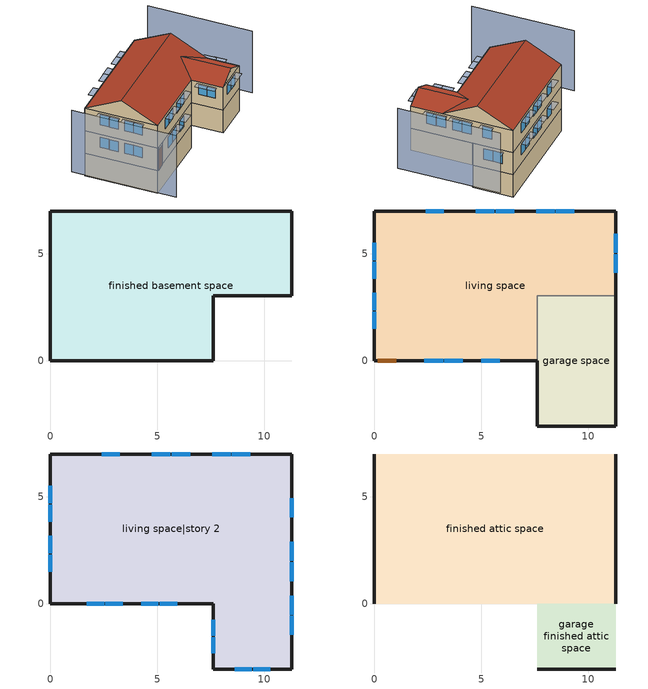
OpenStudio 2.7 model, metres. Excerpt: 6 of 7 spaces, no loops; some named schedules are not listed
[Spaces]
finished basement space
 floor foundation (FloorFndGrndFinB): 0,0 0,7.01 11.28,7.01 11.28,3.05 7.62,3.05 7.62,0 z-2.44
 wall foundation (WallFndGrndFinB): 0,7.01 0,0 7.62,0 7.62,3.05 11.28,3.05 11.28,7.01 0,7.01 z-2.44:0
garage space
 floor foundation (FloorFndGrndUnfinSlab): 7.62,-3.05 7.62,3.05 11.28,3.05 11.28,-3.05 z0
 wall outside (WallExtUninsUnfin): 7.62,0 7.62,-3.05 11.28,-3.05 11.28,3.05 z0:2.44
 wall to living space (WallIntFinInsUnfin Reversed): 11.28,3.05 7.62,3.05 7.62,0 z0:2.44
living space
 floor to finished basement space (FloorFinUninsFin): 0,0 0,7.01 11.28,7.01 11.28,3.05 7.62,3.05 7.62,0 z0
 wall outside (WallExtInsFin): 11.28,3.05 11.28,7.01 0,7.01 0,0 0.13,0 1.05,0 7.62,0 z0:2.44
 window (WindowConstruction): 2.34,0 3.21,0 / 3.27,0 4.14,0 / 5,0 5.86,0 / 9.35,7.01 8.49,7.01 / 8.43,7.01 7.57,7.01 / 6.53,7.01 5.67,7.01 / 5.61,7.01 4.75,7.01 / 3.25,7.01 2.39,7.01 z0.98:2.13; 0,5.52 0,4.7 / 0,4.64 0,3.83 / 0,3.18 0,2.37 / 0,2.31 0,1.49 z1.05:2.13; 11.28,4.12 11.28,5 / 11.28,5.06 11.28,5.94 z0.96:2.13
 door (Door): 0.15,0 1.02,0 z0:2.13
living space|story 2
 floor to living space (FloorFinUninsFin): 11.28,7.01 11.28,3.05 7.62,3.05 7.62,0 0,0 0,7.01 z2.44
 floor to garage space (FloorFinInsUnfin): 11.28,3.05 11.28,-3.05 7.62,-3.05 7.62,3.05 z2.44
 wall outside (WallExtInsFin): 0,7.01 0,0 7.62,0 7.62,-3.05 11.28,-3.05 11.28,7.01 0,7.01 z2.44:4.88
 window (WindowConstruction): 1.7,0 2.51,0 / 2.57,0 3.38,0 / 4.24,0 5.05,0 / 5.11,0 5.92,0 / 0,5.52 0,4.7 / 0,4.64 0,3.83 / 0,3.18 0,2.37 / 0,2.31 0,1.49 z3.49:4.57; 8.62,-3.05 9.42,-3.05 / 9.48,-3.05 10.27,-3.05 z3.51:4.57; 9.35,7.01 8.49,7.01 / 8.43,7.01 7.57,7.01 / 6.53,7.01 5.67,7.01 / 5.61,7.01 4.75,7.01 / 3.25,7.01 2.39,7.01 z3.42:4.57; 7.62,-0.73 7.62,-1.49 / 7.62,-1.55 7.62,-2.31 z3.56:4.57; 11.28,-1.45 11.28,-0.56 / 11.28,-0.5 11.28,0.38 / 11.28,1.07 11.28,1.95 / 11.28,2.01 11.28,2.9 / 11.28,4.05 11.28,4.94 z3.39:4.57
finished attic space
 floor to living space|story 2 (FloorFinUninsFin): 11.28,7.01 11.28,0 0,0 0,7.01 z4.88
 wall outside (WallExtInsFin): 0,3.51,6.63 0,7.01,4.88 0,0,4.88; 11.28,3.51,6.63 11.28,0,4.88 11.28,7.01,4.88
 roof outside (RoofFinInsExt): 0,3.51,6.63 11.28,3.51,6.63 11.28,7.01,4.88 0,7.01,4.88; 0,3.51,6.63 0,0,4.88 7.62,0,4.88 9.45,1.83,5.79 11.28,0,4.88 11.28,3.51,6.63
garage finished attic space
 floor to living space|story 2 (FloorFinUninsFin): 7.62,-3.05 7.62,0 11.28,0 11.28,-3.05 z4.88
 wall outside (WallExtInsFin): 7.62,-3.05,4.88 11.28,-3.05,4.88 9.45,-3.05,5.79
 roof outside (RoofFinInsExt): 7.62,0,4.88 7.62,-3.05,4.88 9.45,-3.05,5.79 9.45,1.83,5.79; 11.28,0,4.88 9.45,1.83,5.79 9.45,-3.05,5.79 11.28,-3.05,4.88
shading: -3.05,7.01 -3.05,-3.05 / 14.33,-3.05 14.33,7.01 z0:6.63; 9.57,-3.05 8.47,-3.05 8.47,-3.66 9.57,-3.66 z4.72; 6.07,0 4.96,0 4.96,-0.61 6.07,-0.61 z4.72; 11.28,3.05 11.28,1.86 11.89,1.86 11.89,3.05 z4.72; 7.41,7.01 8.58,7.01 8.58,7.62 7.41,7.62 z4.72; 3.53,0 2.42,0 2.42,-0.61 3.53,-0.61 z4.72; 5.2,0 4.09,0 4.09,-0.61 5.2,-0.61 z4.72; 11.28,2.1 11.28,0.91 11.89,0.91 11.89,2.1 z4.72; 3.36,0 2.19,0 2.19,-0.61 3.36,-0.61 z2.29; 4.29,0 3.12,0 3.12,-0.61 4.29,-0.61 z2.29; 6.02,0 4.84,0 4.84,-0.61 6.02,-0.61 z2.29; 2.66,0 1.55,0 1.55,-0.61 2.66,-0.61 z4.72; 5.52,7.01 6.68,7.01 6.68,7.62 5.52,7.62 z2.29; 10.43,-3.05 9.33,-3.05 9.33,-3.66 10.43,-3.66 z4.72; 8.34,7.01 9.5,7.01 9.5,7.62 8.34,7.62 z2.29; 4.59,7.01 5.76,7.01 5.76,7.62 4.59,7.62 z4.72; 7.41,7.01 8.58,7.01 8.58,7.62 7.41,7.62 z2.29; 4.59,7.01 5.76,7.01 5.76,7.62 4.59,7.62 z2.29; 2.24,7.01 3.4,7.01 3.4,7.62 2.24,7.62 z2.29; 8.34,7.01 9.5,7.01 9.5,7.62 8.34,7.62 z4.72; 5.52,7.01 6.68,7.01 6.68,7.62 5.52,7.62 z4.72; 2.24,7.01 3.4,7.01 3.4,7.62 2.24,7.62 z4.72; 11.28,0.53 11.28,-0.66 11.89,-0.66 11.89,0.53 z4.72; 0,4.55 0,5.67 -0.61,5.67 -0.61,4.55 z2.29; 0,3.68 0,4.8 -0.61,4.8 -0.61,3.68 z2.29; 0,2.21 0,3.33 -0.61,3.33 -0.61,2.21 z2.29; 0,1.34 0,2.46 -0.61,2.46 -0.61,1.34 z2.29; 7.62,-1.65 7.62,-0.58 7.01,-0.58 7.01,-1.65 z4.72; 7.62,-2.47 7.62,-1.4 7.01,-1.4 7.01,-2.47 z4.72; 0,4.55 0,5.67 -0.61,5.67 -0.61,4.55 z4.72; 0,3.68 0,4.8 -0.61,4.8 -0.61,3.68 z4.72; 0,2.21 0,3.33 -0.61,3.33 -0.61,2.21 z4.72; 0,1.34 0,2.46 -0.61,2.46 -0.61,1.34 z4.72; 11.28,5.15 11.28,3.97 11.89,3.97 11.89,5.15 z2.29; 11.28,6.09 11.28,4.91 11.89,4.91 11.89,6.09 z2.29; 11.28,-0.41 11.28,-1.6 11.89,-1.6 11.89,-0.41 z4.72; 11.28,5.09 11.28,3.9 11.89,3.9 11.89,5.09 z4.72
[Building]
Building 1: North Axis {deg}=22.5; Standards Number of Stories=4; Standards Number of Above Ground Stories=3; Standards Building Type=singlefamilydetached; Standards Number of Living Units=1
[Site]
Denver Intl Ap_CO_USA: Latitude {deg}=39.83; Longitude {deg}=-104.65; Time Zone {hr}=-7; Elevation {m}=1650; Terrain=Suburbs
[ClimateZones]
Climate Zone Institution Name 2=Building America; Climate Zone Document Year 2=0; Climate Zone Value 2=Cold
[Site:WaterMainsTemperature]
Calculation Method=Correlation; Annual Average Outdoor Air Temperature {C}=10.8753; Maximum Difference In Monthly Average Outdoor Air Temperatures {deltaC}=23.1524
[Site:GroundTemperature:Deep]
10.8753, 10.8753, 10.8753, 10.8753, 10.8753, 10.8753, 10.8753, 10.8753, 10.8753, 10.8753, 10.8753, 10.8753
[Material] Roughness=Rough
Name | Thickness {m} | Conductivity {W/m-K} | Density {kg/m3} | Specific Heat {J/kg-K} | Thermal Absorptance | Solar Absorptance | Visible Absorptance
EMPD dummy | 0.001 | 0.1 | 100 | 100 | 0.9 | 0.5 | 0.1
Asphalt Shingles, Medium | 0.009525 | 0.162714 | 1121.4 | 1465.45 | 0.91 | 0.85 | 0.85
RoofSheathing | 0.01905 | 0.115458 | 512.64 | 1214.23
RoofIns | 0.23495 | 0.0475588 | 78.34581 | 1123.46
Drywall 0.5 in. | 0.0127 | 0.160291 | 801 | 837.4 | 0.9 | 0.5 | 0.1
FoundationExtVertIns | 0.051816 | 0.029427 | 32.04 | 1214.23
Concrete 8.0 in.; FootingMaterial | 0.2032 | 1.31141 | 2242.8 | 837.4 | 0.9
Concrete 4.0 in. | 0.1016 | 1.31141 | 2242.8 | 837.4 | 0.9
EMPD residential drywall wall | 0.001 | 0.1 | 800 | 100 | 0.9 | 0.5 | 0.1
FloorIns | 0.1397 | 0.0489548 | 106.365 | 1151.69
Wood Floor | 0.015875 | 0.115458 | 544.68 | 1214.23
Floor Covering | 0.0127 | 0.0433444 | 54.468 | 1339.84 | 0.9 | 0.9
FloorFinStudAndAirFloor | 0.1397 | 0.557395 | 67.691 | 1210.98
EMPD residential carpet | 0.001 | 0.1 | 220 | 100 | 0.9 | 0.5 | 0.1
Vinyl, Light | 0.009525 | 0.089435 | 177.822 | 1046.75 | 0.9 | 0.3 | 0.3
WallSheathing | 0.0127 | 0.115458 | 512.64 | 1214.23
WallStudAndCavity | 0.0889 | 0.054245 | 162.403 | 1178.92
WallStudAndCavity 1 | 0.0889 | 0.0548529 | 162.403 | 1178.92
WallStudAndCavity 2 | 0.0889 | 0.393744 | 83.0341 | 1211.67
WallStudAndCavity 3 | 0.0889 | 0.397942 | 83.0341 | 1211.67
residential furniture material living space | 0.1524 | 0.115458 | 640.8 | 1214.23 | 0.9 | 0.6 | 0.1
EMPD residential wood trim | 0.001 | 0.1 | 512 | 100 | 0.9 | 0.5 | 0.1
EMPD residential furniture | 0.001 | 0.1 | 500 | 100 | 0.9 | 0.5 | 0.1
DoorMaterial | 0.04445 | 0.0612267 | 512.64 | 1214.23
[MaterialProperty:MoisturePenetrationDepth:Settings]
Name | Material | Water Vapor Diffusion Resistance Factor | Moisture Equation Coefficient a | Moisture Equation Coefficient b | Moisture Equation Coefficient c | Moisture Equation Coefficient d | Surface Layer Penetration Depth {m} | Deep Layer Penetration Depth {m} | Coating Layer Thickness {m} | Coating Layer Water Vapor Diffusion Resistance Factor
 | EMPD dummy | 500 | 0.0069 | 0.9066 | 0.0404 | 22.1121 | 0.1 | 0 | 0 | 0
 | EMPD residential drywall wall | 9.14 | 0.0069 | 0.9066 | 0.0404 | 22.1121 | 0.01886 | 0.08642 | 0.005 | 140
 | EMPD residential carpet | 0.5 | 0.019 | 1 | 0 | 1 | 0.0341 | 0.156 | 0 | 0
 | EMPD residential wood trim | 320 | 0.15 | 8.51 | 0.167 | 0.965 | 0.00079 | 0.0036 | 0.005 | 140
 | EMPD residential furniture | 6 | 0.02 | 1 | 0 | 1 |  |  | 0 | 0
[Construction]
EMPD dummy; EMPD dummy 1: EMPD dummy
RoofFinInsExt: Asphalt Shingles, Medium, RoofSheathing, RoofIns, Drywall 0.5 in.
WallFndGrndFinB: Concrete 8.0 in., Drywall 0.5 in.
FloorFndGrndFinB; FloorFndGrndUnfinSlab: Concrete 4.0 in.
FootingConstruction: FootingMaterial
FloorFinInsUnfin: FloorIns, RoofSheathing, Wood Floor, Floor Covering
FloorFinUninsFin: Drywall 0.5 in., FloorFinStudAndAirFloor, RoofSheathing, Wood Floor, Floor Covering
EMPD residential drywall roofceiling; EMPD residential drywall wall 1: EMPD residential drywall wall
EMPD residential carpet: EMPD residential carpet
WallExtInsFin: Vinyl, Light, WallSheathing, WallStudAndCavity, Drywall 0.5 in.
WallIntFinInsUnfin Reversed: WallStudAndCavity 1, WallSheathing
WallExtUninsUnfin: Vinyl, Light, WallSheathing, WallStudAndCavity 2
WallIntFinUninsFin: WallStudAndCavity 3, Drywall 0.5 in.
residential furniture construction living space; residential furniture construction garage space; residential furniture construction garage finished attic space; residential furniture construction living space|story 2; residential furniture construction finished attic space; residential furniture construction finished basement space: residential furniture material living space
EMPD residential wood trim: EMPD residential wood trim
EMPD residential furniture: EMPD residential furniture
WindowConstruction: WindowMaterial
Door: DoorMaterial
[WindowMaterial:Shade]
CoolingShade: Solar Transmittance=0.999; Solar Reflectance=0.00099; Visible Transmittance=0.999; Visible Reflectance=0.00099; Thermal Hemispherical Emissivity=1e-005; Thermal Transmittance=0.999; Thickness {m}=0.0001; Conductivity {W/m-K}=10000; Shade to Glass Distance {m}=0.001; Top Opening Multiplier=0; Bottom Opening Multiplier=0; Left-Side Opening Multiplier=0; Right-Side Opening Multiplier=0; Airflow Permeability=0
[WindowMaterial:SimpleGlazingSystem]
WindowMaterial: U-Factor {W/m2-K}=2.10086; Solar Heat Gain Coefficient=0.21
[ThermalZone] Use Ideal Air Loads=No
living zone: Thermostat=living zone temperature setpoint
garage zone: 
finished basement zone: Thermostat=finished basement zone temperature setpoint
res ds_1 ret air zone: Volume {m3}=0
[Space]
Name | Space Type | Thermal Zone | Building Unit
garage space | Space Type 1 | garage zone
living space; living space|story 2; finished attic space; garage finished attic space | Space Type 2 | living zone | unit 1
finished basement space | Space Type 3 | finished basement zone | unit 1
res ds_1 ret air space |  | res ds_1 ret air zone
[SpaceType]
Name | Standards Space Type
Space Type 1 | garage
Space Type 2 | living
Space Type 3 | finished basement
[BuildingUnit]
unit 1: Building Unit Type=Residential
[People:Definition] Number of People Calculation Method=People; Fraction Radiant=0.319734; Sensible Heat Fraction=0.573; Carbon Dioxide Generation Rate {m3/s-W}=0; Enable ASHRAE 55 Comfort Warnings=No; Mean Radiant Temperature Calculation Type=ZoneAveraged
Name | Number of People {people}
residential occupants|living space; residential occupants|finished basement space | 0.566933
residential occupants|finished attic space | 0.66
residential occupants|garage finished attic space | 0.093067
residential occupants|living space|story 2 | 0.753067
[People] Number of People Schedule=residential occupants schedule; Activity Level Schedule=Schedule Ruleset 1; Multiplier=1
Name | People Definition | Space or SpaceType
residential occupants|living space | residential occupants|living space | living space
residential occupants|finished attic space | residential occupants|finished attic space | finished attic space
residential occupants|garage finished attic space | residential occupants|garage finished attic space | garage finished attic space
residential occupants|living space|story 2 | residential occupants|living space|story 2 | living space|story 2
residential occupants|finished basement space | residential occupants|finished basement space | finished basement space
[InternalMass:Definition] Design Level Calculation Method=SurfaceArea
Name | Construction | Surface Area {m2}
EMPD dummy garage space | EMPD dummy | 22.2967
EMPD residential drywall roofceiling living space; EMPD residential drywall roofceiling finished basement space | EMPD residential drywall roofceiling | 135.824
EMPD residential drywall roofceiling garage finished attic space | EMPD residential drywall roofceiling | 27.3519
EMPD residential drywall roofceiling living space|story 2 | EMPD residential drywall roofceiling | 180.418
EMPD residential drywall roofceiling finished attic space | EMPD residential drywall roofceiling | 163.714
EMPD residential carpet living space; EMPD residential carpet finished basement space | EMPD residential carpet | 54.3297
EMPD residential carpet garage finished attic space | EMPD residential carpet | 8.91869
EMPD residential carpet living space|story 2 | EMPD residential carpet | 72.1671
EMPD residential carpet finished attic space | EMPD residential carpet | 63.2484
residential partition wall mass living space; residential partition wall mass finished basement space | WallIntFinUninsFin | 67.9121
residential partition wall mass garage finished attic space | WallIntFinUninsFin | 11.1484
residential partition wall mass living space|story 2 | WallIntFinUninsFin | 90.2089
residential partition wall mass finished attic space | WallIntFinUninsFin | 79.0605
residential furniture mass living space | residential furniture construction living space | 27.1648
residential furniture mass garage space | residential furniture construction garage space | 2.22967
residential furniture mass garage finished attic space | residential furniture construction garage finished attic space | 4.45935
residential furniture mass living space|story 2 | residential furniture construction living space|story 2 | 36.0835
residential furniture mass finished attic space | residential furniture construction finished attic space | 31.6242
residential furniture mass finished basement space | residential furniture construction finished basement space | 27.1648
EMPD residential drywall wall living space | EMPD residential drywall wall 1 | 140.748
EMPD residential drywall wall garage finished attic space | EMPD residential drywall wall 1 | 12.8206
EMPD residential drywall wall living space|story 2 | EMPD residential drywall wall 1 | 194.26
EMPD residential drywall wall finished attic space | EMPD residential drywall wall 1 | 91.3469
EMPD residential drywall wall finished basement space | EMPD residential drywall wall 1 | 157.099
EMPD residential wood trim living space; EMPD residential wood trim finished basement space | EMPD residential wood trim | 21.0528
EMPD residential wood trim garage finished attic space | EMPD residential wood trim | 3.45599
EMPD residential wood trim living space|story 2 | EMPD residential wood trim | 27.9647
EMPD residential wood trim finished attic space | EMPD residential wood trim | 24.5088
EMPD residential furniture living space; EMPD residential furniture finished basement space | EMPD residential furniture | 50.9341
EMPD residential furniture garage finished attic space | EMPD residential furniture | 8.36127
EMPD residential furniture living space|story 2 | EMPD residential furniture | 67.6566
EMPD residential furniture finished attic space | EMPD residential furniture | 59.2954
EMPD dummy res ds_1 ret air space | EMPD dummy 1 | 1
[InternalMass] Multiplier=1
Name | Internal Mass Definition | Space or SpaceType
EMPD dummy garage space | EMPD dummy garage space | garage space
EMPD residential drywall roofceiling living space | EMPD residential drywall roofceiling living space | living space
EMPD residential drywall roofceiling garage finished attic space | EMPD residential drywall roofceiling garage finished attic space | garage finished attic space
EMPD residential drywall roofceiling living space|story 2 | EMPD residential drywall roofceiling living space|story 2 | living space|story 2
EMPD residential drywall roofceiling finished attic space | EMPD residential drywall roofceiling finished attic space | finished attic space
EMPD residential drywall roofceiling finished basement space | EMPD residential drywall roofceiling finished basement space | finished basement space
EMPD residential carpet living space | EMPD residential carpet living space | living space
EMPD residential carpet garage finished attic space | EMPD residential carpet garage finished attic space | garage finished attic space
EMPD residential carpet living space|story 2 | EMPD residential carpet living space|story 2 | living space|story 2
EMPD residential carpet finished attic space | EMPD residential carpet finished attic space | finished attic space
EMPD residential carpet finished basement space | EMPD residential carpet finished basement space | finished basement space
residential partition wall mass living space | residential partition wall mass living space | living space
residential partition wall mass garage finished attic space | residential partition wall mass garage finished attic space | garage finished attic space
residential partition wall mass living space|story 2 | residential partition wall mass living space|story 2 | living space|story 2
residential partition wall mass finished attic space | residential partition wall mass finished attic space | finished attic space
residential partition wall mass finished basement space | residential partition wall mass finished basement space | finished basement space
residential furniture mass living space | residential furniture mass living space | living space
residential furniture mass garage space | residential furniture mass garage space | garage space
residential furniture mass garage finished attic space | residential furniture mass garage finished attic space | garage finished attic space
residential furniture mass living space|story 2 | residential furniture mass living space|story 2 | living space|story 2
residential furniture mass finished attic space | residential furniture mass finished attic space | finished attic space
residential furniture mass finished basement space | residential furniture mass finished basement space | finished basement space
EMPD residential drywall wall living space | EMPD residential drywall wall living space | living space
EMPD residential drywall wall garage finished attic space | EMPD residential drywall wall garage finished attic space | garage finished attic space
EMPD residential drywall wall living space|story 2 | EMPD residential drywall wall living space|story 2 | living space|story 2
EMPD residential drywall wall finished attic space | EMPD residential drywall wall finished attic space | finished attic space
EMPD residential drywall wall finished basement space | EMPD residential drywall wall finished basement space | finished basement space
EMPD residential wood trim living space | EMPD residential wood trim living space | living space
EMPD residential wood trim garage finished attic space | EMPD residential wood trim garage finished attic space | garage finished attic space
EMPD residential wood trim living space|story 2 | EMPD residential wood trim living space|story 2 | living space|story 2
EMPD residential wood trim finished attic space | EMPD residential wood trim finished attic space | finished attic space
EMPD residential wood trim finished basement space | EMPD residential wood trim finished basement space | finished basement space
EMPD residential furniture living space | EMPD residential furniture living space | living space
EMPD residential furniture garage finished attic space | EMPD residential furniture garage finished attic space | garage finished attic space
EMPD residential furniture living space|story 2 | EMPD residential furniture living space|story 2 | living space|story 2
EMPD residential furniture finished attic space | EMPD residential furniture finished attic space | finished attic space
EMPD residential furniture finished basement space | EMPD residential furniture finished basement space | finished basement space
EMPD dummy res ds_1 ret air space | EMPD dummy res ds_1 ret air space | res ds_1 ret air space
[Foundation:Kiva] Wall Height Above Grade {m}=0.2032; Wall Depth Below Slab {m}=0.2032
Name | Exterior Vertical Insulation Material | Exterior Vertical Insulation Depth {m} | Footing Wall Construction
Foundation Kiva 1 | FoundationExtVertIns | 2.4384
Foundation Kiva 2 |  |  | FootingConstruction
[Foundation:Kiva:Settings]
Soil Conductivity {W/m-K}=1.731; Soil Density {kg/m3}=1842.3; Soil Specific Heat {J/kg-K}=418.7; Ground Solar Absorptivity=0.9; Ground Thermal Absorptivity=0.9; Ground Surface Roughness {m}=0.03; Far-Field Width {m}=40; Deep-Ground Boundary Condition=ZeroFlux; Deep-Ground Depth {m}=40; Minimum Cell Dimension {m}=0.02; Maximum Cell Growth Coefficient=1.5; Simulation Timestep=Hourly
[SurfaceProperty:ExposedFoundationPerimeter] Exposed Perimeter Calculation Method=TotalExposedPerimeter
Name | Total Exposed Perimeter {m}
Surface 28 | 29.8704
Surface 1 | 12.8016
[ShadingControl]
WindowShadingControl: Shading Type=InteriorShade; Shading Device Material=CoolingShade; Shading Control Type=OnIfScheduleAllows; Schedule=Window shading schedule; Shading Control Is Scheduled=Yes
[WaterUse:Equipment:Definition]
Name | Peak Flow Rate {m3/s} | Target Temperature Schedule
residential shower | 0.000274695 | residential shower temperature schedule
residential sink | 0.000212399 | residential sink temperature schedule
residential bath | 0.000429619 | residential bath temperature schedule
residential shower dist=0.0 | 0 | residential shower temperature schedule
residential sink dist=0.0 | 0 | residential sink temperature schedule
residential bath dist=0.0 | 0 | residential bath temperature schedule
residential dishwasher | 6.66818e-05 | residential dishwasher temperature schedule
residential clothes washer | 0.000697118 | residential clothes washer temperature schedule
[WaterUse:Equipment] Space=living space
Name | Water Use Equipment Definition | Flow Rate Fraction Schedule
residential shower | residential shower | residential shower schedule
residential sink | residential sink | residential sink schedule
residential bath | residential bath | residential bath schedule
residential shower dist=0.0 | residential shower dist=0.0 | residential shower schedule
residential sink dist=0.0 | residential sink dist=0.0 | residential sink schedule
residential bath dist=0.0 | residential bath dist=0.0 | residential bath schedule
residential dishwasher | residential dishwasher | residential dishwasher schedule
residential clothes washer | residential clothes washer | residential clothes washer schedule
[OtherEquipment:Definition] Design Level Calculation Method=EquipmentLevel
Name | Design Level {W} | Fraction Latent | Fraction Radiant | Fraction Lost
residential shower | 7899.46 | 0.487197 | 0 | 0
residential sink | 2132.88 | 0.312222 | 0 | 0
residential bath | 6337.27 | 0 | 0 | 0
residential hot water distribution | 99.0622 | 0 | 0 | 0
residential range gas | 375.952 | 0.2 | 0.18 | 0.5
residential clothes dryer gas | 195712 | 0.05 | 0.06 | 0.85
[OtherEquipment] Space or SpaceType=living space
Name | Other Equipment Definition | Schedule | Fuel Type
residential shower | residential shower | residential shower schedule
residential sink | residential sink | residential sink schedule
residential bath | residential bath | residential bath schedule
residential hot water distribution | residential hot water distribution | residential hot water distribution schedule
residential range gas | residential range gas | residential range gas|false schedule | NaturalGas
residential clothes dryer gas | residential clothes dryer gas | residential clothes dryer gas schedule | NaturalGas
[ThermostatSetpoint:DualSetpoint] Heating Setpoint Temperature Schedule=residential heating setpoint; Cooling Setpoint Temperature Schedule=residential cooling setpoint
living zone temperature setpoint; finished basement zone temperature setpoint
[ElectricEquipment:Definition] Design Level Calculation Method=EquipmentLevel
Name | Design Level {W} | Fraction Latent | Fraction Radiant | Fraction Lost
residential ceiling fan non benchmark equip | 0 | 0 | 0.558 | 0.07
residential ceiling fan benchmark|living space; residential ceiling fan benchmark|finished basement space | 11.2499 | 0 | 0.558 | 0.07
residential ceiling fan benchmark|finished attic space | 13.0966 | 0 | 0.558 | 0.07
residential ceiling fan benchmark|garage finished attic space | 1.84676 | 0 | 0.558 | 0.07
residential ceiling fan benchmark|living space|story 2 | 14.9434 | 0 | 0.558 | 0.07
residential refrigerator | 65.0889 | 0 | 0 | 0
residential range electric | 35.9069 | 0.3 | 0.24 | 0.3
residential dishwasher | 8743.86 | 0.15 | 0.36 | 0.25
residential clothes washer | 7800.9 | 0 | 0.48 | 0.2
residential clothes dryer electric | 14731 | 0 | 0.6 | 0
residential misc plug loads|living space; residential misc plug loads|finished basement space | 101.875 | 0.021 | 0.558 | 0.049
residential misc plug loads|finished attic space | 118.599 | 0.021 | 0.558 | 0.049
residential misc plug loads|garage finished attic space | 16.7237 | 0.021 | 0.558 | 0.049
residential misc plug loads|living space|story 2 | 135.323 | 0.021 | 0.558 | 0.049
res infil_1 house fan; res infil_1 range fan; res infil_1 bath fan | 0 | 0 | 0 | 1
[ElectricEquipment]
Name | Electric Equipment Definition | Space or SpaceType | Schedule
residential ceiling fan non benchmark equip | residential ceiling fan non benchmark equip | living space | residential ceiling fan master
residential ceiling fan benchmark|living space | residential ceiling fan benchmark|living space | living space | residential ceiling fan benchmark|living space schedule
residential ceiling fan benchmark|finished attic space | residential ceiling fan benchmark|finished attic space | finished attic space | residential ceiling fan benchmark|living space schedule
residential ceiling fan benchmark|garage finished attic space | residential ceiling fan benchmark|garage finished attic space | garage finished attic space | residential ceiling fan benchmark|living space schedule
residential ceiling fan benchmark|living space|story 2 | residential ceiling fan benchmark|living space|story 2 | living space|story 2 | residential ceiling fan benchmark|living space schedule
residential ceiling fan benchmark|finished basement space | residential ceiling fan benchmark|finished basement space | finished basement space | residential ceiling fan benchmark|living space schedule
residential refrigerator | residential refrigerator | living space | residential refrigerator schedule
residential range electric | residential range electric | living space | residential range gas|false schedule
residential dishwasher | residential dishwasher | living space | residential dishwasher schedule
residential clothes washer | residential clothes washer | living space | residential clothes washer schedule
residential clothes dryer electric | residential clothes dryer electric | living space | residential clothes dryer gas schedule
residential misc plug loads|living space | residential misc plug loads|living space | living space | residential misc plug loads schedule
residential misc plug loads|finished attic space | residential misc plug loads|finished attic space | finished attic space | residential misc plug loads schedule
residential misc plug loads|garage finished attic space | residential misc plug loads|garage finished attic space | garage finished attic space | residential misc plug loads schedule
residential misc plug loads|living space|story 2 | residential misc plug loads|living space|story 2 | living space|story 2 | residential misc plug loads schedule
residential misc plug loads|finished basement space | residential misc plug loads|finished basement space | finished basement space | residential misc plug loads schedule
res infil_1 house fan | res infil_1 house fan | living space | Always On Discrete
res infil_1 range fan | res infil_1 range fan | living space | Always On Discrete
res infil_1 bath fan | res infil_1 bath fan | living space | Always On Discrete
[Lights:Definition] Design Level Calculation Method=LightingLevel; Fraction Radiant=0.6; Fraction Visible=0.2; Return Air Fraction=0
Name | Lighting Level {W}
residential lighting living space; residential lighting finished basement space | 140.96
residential lighting finished attic space | 164.1
residential lighting garage finished attic space | 23.1398
residential lighting living space|story 2 | 187.24
residential lighting garage space | 8.19381
[Lights] Schedule=residential lighting schedule; Fraction Replaceable=1
Name | Lights Definition | Space or SpaceType
residential lighting living space | residential lighting living space | living space
residential lighting finished attic space | residential lighting finished attic space | finished attic space
residential lighting garage finished attic space | residential lighting garage finished attic space | garage finished attic space
residential lighting living space|story 2 | residential lighting living space|story 2 | living space|story 2
residential lighting finished basement space | residential lighting finished basement space | finished basement space
residential lighting garage space | residential lighting garage space | garage space
[Exterior:Lights:Definition]
residential lighting exterior: Design Level {W}=148.688
[Exterior:Lights]
residential lighting exterior: Exterior Lights Definition=residential lighting exterior; Schedule=residential lighting schedule
[SpaceInfiltration:EffectiveLeakageArea]
res infil|garage space: Space or SpaceType=garage space; Schedule=Always On Discrete; Effective Air Leakage Area {cm2}=75.4291; Stack Coefficient=0.000129067; Wind Coefficient=4.38083e-05
[SpaceInfiltration:DesignFlowRate] Space or SpaceType=living space; Schedule=Always On Discrete; Design Flow Rate Calculation Method=Flow/Space; Design Flow Rate {m3/s}=0
res nv_1 flow; res infil_1 flow
[Schedule:Ruleset]
Name | Default Day Schedule
residential occupants schedule | Schedule Day 1
Schedule Ruleset 1 | Schedule Day 2
Window shading schedule | Schedule Day 3
residential shower schedule | Schedule Day 4
residential sink schedule | Schedule Day 5
residential bath schedule | Schedule Day 6
residential hot water distribution schedule | Schedule Day 7
residential heating setpoint | Schedule Day 9
residential cooling setpoint | Schedule Day 10
residential ceiling fan benchmark|living space schedule | Schedule Day 13
residential refrigerator schedule | Schedule Day 14
residential range gas|false schedule | Schedule Day 15
residential dishwasher schedule | Schedule Day 16
residential clothes washer schedule | Schedule Day 17
residential clothes dryer gas schedule | Schedule Day 18
residential lighting schedule | Schedule Day 19
residential misc plug loads schedule | Schedule Day 20
[Schedule:Day]
Schedule Day 1; Schedule Day 3; Schedule Day 4; Schedule Day 5: 24, 0, 0
Schedule Day 2: 24, 0, 112.539
[Schedule:Rule] Apply Sunday=Yes; Apply Monday=Yes; Apply Tuesday=Yes; Apply Wednesday=Yes; Apply Thursday=Yes; Apply Friday=Yes; Apply Saturday=Yes
residential occupants schedule allday ruleset1: Schedule Ruleset=residential occupants schedule; Rule Order=11; Day Schedule=residential occupants schedule allday1; Date Specification Type=DateRange; Start Month=1; Start Day=1; End Month=1; End Day=31
residential occupants schedule allday ruleset2: Schedule Ruleset=residential occupants schedule; Rule Order=10; Day Schedule=residential occupants schedule allday2; Date Specification Type=DateRange; Start Month=2; Start Day=1; End Month=2; End Day=28
residential occupants schedule allday ruleset3: Schedule Ruleset=residential occupants schedule; Rule Order=9; Day Schedule=residential occupants schedule allday3; Date Specification Type=DateRange; Start Month=3; Start Day=1; End Month=3; End Day=31
residential occupants schedule allday ruleset4: Schedule Ruleset=residential occupants schedule; Rule Order=8; Day Schedule=residential occupants schedule allday4; Date Specification Type=DateRange; Start Month=4; Start Day=1; End Month=4; End Day=30
residential occupants schedule allday ruleset5: Schedule Ruleset=residential occupants schedule; Rule Order=7; Day Schedule=residential occupants schedule allday5; Date Specification Type=DateRange; Start Month=5; Start Day=1; End Month=5; End Day=31
residential occupants schedule allday ruleset6: Schedule Ruleset=residential occupants schedule; Rule Order=6; Day Schedule=residential occupants schedule allday6; Date Specification Type=DateRange; Start Month=6; Start Day=1; End Month=6; End Day=30
residential occupants schedule allday ruleset7: Schedule Ruleset=residential occupants schedule; Rule Order=5; Day Schedule=residential occupants schedule allday7; Date Specification Type=DateRange; Start Month=7; Start Day=1; End Month=7; End Day=31
residential occupants schedule allday ruleset8: Schedule Ruleset=residential occupants schedule; Rule Order=4; Day Schedule=residential occupants schedule allday8; Date Specification Type=DateRange; Start Month=8; Start Day=1; End Month=8; End Day=31
residential occupants schedule allday ruleset9: Schedule Ruleset=residential occupants schedule; Rule Order=3; Day Schedule=residential occupants schedule allday9; Date Specification Type=DateRange; Start Month=9; Start Day=1; End Month=9; End Day=30
residential occupants schedule allday ruleset10: Schedule Ruleset=residential occupants schedule; Rule Order=2; Day Schedule=residential occupants schedule allday10; Date Specification Type=DateRange; Start Month=10; Start Day=1; End Month=10; End Day=31
residential occupants schedule allday ruleset11: Schedule Ruleset=residential occupants schedule; Rule Order=1; Day Schedule=residential occupants schedule allday11; Date Specification Type=DateRange; Start Month=11; Start Day=1; End Month=11; End Day=30
residential occupants schedule allday ruleset12: Schedule Ruleset=residential occupants schedule; Rule Order=0; Day Schedule=residential occupants schedule allday12; Date Specification Type=DateRange; Start Month=12; Start Day=1; End Month=12; End Day=31
Window shading schedule allday ruleset1: Schedule Ruleset=Window shading schedule; Rule Order=11; Day Schedule=Window shading schedule allday1; Date Specification Type=DateRange; Start Month=1; Start Day=1; End Month=1; End Day=31
Window shading schedule allday ruleset2: Schedule Ruleset=Window shading schedule; Rule Order=10; Day Schedule=Window shading schedule allday2; Date Specification Type=DateRange; Start Month=2; Start Day=1; End Month=2; End Day=28
Window shading schedule allday ruleset3: Schedule Ruleset=Window shading schedule; Rule Order=9; Day Schedule=Window shading schedule allday3; Date Specification Type=DateRange; Start Month=3; Start Day=1; End Month=3; End Day=31
Window shading schedule allday ruleset4: Schedule Ruleset=Window shading schedule; Rule Order=8; Day Schedule=Window shading schedule allday4; Date Specification Type=DateRange; Start Month=4; Start Day=1; End Month=4; End Day=30
Window shading schedule allday ruleset5: Schedule Ruleset=Window shading schedule; Rule Order=7; Day Schedule=Window shading schedule allday5; Date Specification Type=DateRange; Start Month=5; Start Day=1; End Month=5; End Day=31
Window shading schedule allday ruleset6: Schedule Ruleset=Window shading schedule; Rule Order=6; Day Schedule=Window shading schedule allday6; Date Specification Type=DateRange; Start Month=6; Start Day=1; End Month=6; End Day=30
Window shading schedule allday ruleset7: Schedule Ruleset=Window shading schedule; Rule Order=5; Day Schedule=Window shading schedule allday7; Date Specification Type=DateRange; Start Month=7; Start Day=1; End Month=7; End Day=31
Window shading schedule allday ruleset8: Schedule Ruleset=Window shading schedule; Rule Order=4; Day Schedule=Window shading schedule allday8; Date Specification Type=DateRange; Start Month=8; Start Day=1; End Month=8; End Day=31
Window shading schedule allday ruleset9: Schedule Ruleset=Window shading schedule; Rule Order=3; Day Schedule=Window shading schedule allday9; Date Specification Type=DateRange; Start Month=9; Start Day=1; End Month=9; End Day=30
Window shading schedule allday ruleset10: Schedule Ruleset=Window shading schedule; Rule Order=2; Day Schedule=Window shading schedule allday10; Date Specification Type=DateRange; Start Month=10; Start Day=1; End Month=10; End Day=31
Window shading schedule allday ruleset11: Schedule Ruleset=Window shading schedule; Rule Order=1; Day Schedule=Window shading schedule allday11; Date Specification Type=DateRange; Start Month=11; Start Day=1; End Month=11; End Day=30
Window shading schedule allday ruleset12: Schedule Ruleset=Window shading schedule; Rule Order=0; Day Schedule=Window shading schedule allday12; Date Specification Type=DateRange; Start Month=12; Start Day=1; End Month=12; End Day=31
residential shower schedule allday ruleset1: Schedule Ruleset=residential shower schedule; Rule Order=6; Day Schedule=residential shower schedule allday1; Date Specification Type=SpecificDates; Specific Month 1=1; Specific Day 1=1; Specific Month 2=1; Specific Day 2=8; Specific Month 3=1; Specific Day 3=15; Specific Month 4=1; Specific Day 4=22; Specific Month 5=1; Specific Day 5=29; Specific Month 6=2; Specific Day 6=5; Specific Month 7=2; Specific Day 7=12; Specific Month 8=2; Specific Day 8=19; Specific Month 9=2; Specific Day 9=26; Specific Month 10=3; Specific Day 10=5; Specific Month 11=3; Specific Day 11=12; Specific Month 12=3; Specific Day 12=19; Specific Month 13=3; Specific Day 13=26; Specific Month 14=4; Specific Day 14=2; Specific Month 15=4; Specific Day 15=9; Specific Month 16=4; Specific Day 16=16; Specific Month 17=4; Specific Day 17=23; Specific Month 18=4; Specific Day 18=30; Specific Month 19=5; Specific Day 19=7; Specific Month 20=5; Specific Day 20=14; Specific Month 21=5; Specific Day 21=21; Specific Month 22=5; Specific Day 22=28; Specific Month 23=6; Specific Day 23=4; Specific Month 24=6; Specific Day 24=11; Specific Month 25=6; Specific Day 25=18; Specific Month 26=6; Specific Day 26=25; Specific Month 27=7; Specific Day 27=2; Specific Month 28=7; Specific Day 28=9; Specific Month 29=7; Specific Day 29=16; Specific Month 30=7; Specific Day 30=23; Specific Month 31=7; Specific Day 31=30; Specific Month 32=8; Specific Day 32=6; Specific Month 33=8; Specific Day 33=13; Specific Month 34=8; Specific Day 34=20; Specific Month 35=8; Specific Day 35=27; Specific Month 36=9; Specific Day 36=3; Specific Month 37=9; Specific Day 37=10; Specific Month 38=9; Specific Day 38=17; Specific Month 39=9; Specific Day 39=24; Specific Month 40=10; Specific Day 40=1; Specific Month 41=10; Specific Day 41=8; Specific Month 42=10; Specific Day 42=15; Specific Month 43=10; Specific Day 43=22; Specific Month 44=10; Specific Day 44=29; Specific Month 45=11; Specific Day 45=5; Specific Month 46=11; Specific Day 46=12; Specific Month 47=11; Specific Day 47=19; Specific Month 48=11; Specific Day 48=26; Specific Month 49=12; Specific Day 49=3; Specific Month 50=12; Specific Day 50=10; Specific Month 51=12; Specific Day 51=17; Specific Month 52=12; Specific Day 52=24; Specific Month 53=12; Specific Day 53=31
residential shower schedule allday ruleset2: Schedule Ruleset=residential shower schedule; Rule Order=5; Day Schedule=residential shower schedule allday2; Date Specification Type=SpecificDates; Specific Month 1=1; Specific Day 1=2; Specific Month 2=1; Specific Day 2=9; Specific Month 3=1; Specific Day 3=16; Specific Month 4=1; Specific Day 4=23; Specific Month 5=1; Specific Day 5=30; Specific Month 6=2; Specific Day 6=6; Specific Month 7=2; Specific Day 7=13; Specific Month 8=2; Specific Day 8=20; Specific Month 9=2; Specific Day 9=27; Specific Month 10=3; Specific Day 10=6; Specific Month 11=3; Specific Day 11=13; Specific Month 12=3; Specific Day 12=20; Specific Month 13=3; Specific Day 13=27; Specific Month 14=4; Specific Day 14=3; Specific Month 15=4; Specific Day 15=10; Specific Month 16=4; Specific Day 16=17; Specific Month 17=4; Specific Day 17=24; Specific Month 18=5; Specific Day 18=1; Specific Month 19=5; Specific Day 19=8; Specific Month 20=5; Specific Day 20=15; Specific Month 21=5; Specific Day 21=22; Specific Month 22=5; Specific Day 22=29; Specific Month 23=6; Specific Day 23=5; Specific Month 24=6; Specific Day 24=12; Specific Month 25=6; Specific Day 25=19; Specific Month 26=6; Specific Day 26=26; Specific Month 27=7; Specific Day 27=3; Specific Month 28=7; Specific Day 28=10; Specific Month 29=7; Specific Day 29=17; Specific Month 30=7; Specific Day 30=24; Specific Month 31=7; Specific Day 31=31; Specific Month 32=8; Specific Day 32=7; Specific Month 33=8; Specific Day 33=14; Specific Month 34=8; Specific Day 34=21; Specific Month 35=8; Specific Day 35=28; Specific Month 36=9; Specific Day 36=4; Specific Month 37=9; Specific Day 37=11; Specific Month 38=9; Specific Day 38=18; Specific Month 39=9; Specific Day 39=25; Specific Month 40=10; Specific Day 40=2; Specific Month 41=10; Specific Day 41=9; Specific Month 42=10; Specific Day 42=16; Specific Month 43=10; Specific Day 43=23; Specific Month 44=10; Specific Day 44=30; Specific Month 45=11; Specific Day 45=6; Specific Month 46=11; Specific Day 46=13; Specific Month 47=11; Specific Day 47=20; Specific Month 48=11; Specific Day 48=27; Specific Month 49=12; Specific Day 49=4; Specific Month 50=12; Specific Day 50=11; Specific Month 51=12; Specific Day 51=18; Specific Month 52=12; Specific Day 52=25
residential shower schedule allday ruleset3: Schedule Ruleset=residential shower schedule; Rule Order=4; Day Schedule=residential shower schedule allday3; Date Specification Type=SpecificDates; Specific Month 1=1; Specific Day 1=3; Specific Month 2=1; Specific Day 2=10; Specific Month 3=1; Specific Day 3=17; Specific Month 4=1; Specific Day 4=24; Specific Month 5=1; Specific Day 5=31; Specific Month 6=2; Specific Day 6=7; Specific Month 7=2; Specific Day 7=14; Specific Month 8=2; Specific Day 8=21; Specific Month 9=2; Specific Day 9=28; Specific Month 10=3; Specific Day 10=7; Specific Month 11=3; Specific Day 11=14; Specific Month 12=3; Specific Day 12=21; Specific Month 13=3; Specific Day 13=28; Specific Month 14=4; Specific Day 14=4; Specific Month 15=4; Specific Day 15=11; Specific Month 16=4; Specific Day 16=18; Specific Month 17=4; Specific Day 17=25; Specific Month 18=5; Specific Day 18=2; Specific Month 19=5; Specific Day 19=9; Specific Month 20=5; Specific Day 20=16; Specific Month 21=5; Specific Day 21=23; Specific Month 22=5; Specific Day 22=30; Specific Month 23=6; Specific Day 23=6; Specific Month 24=6; Specific Day 24=13; Specific Month 25=6; Specific Day 25=20; Specific Month 26=6; Specific Day 26=27; Specific Month 27=7; Specific Day 27=4; Specific Month 28=7; Specific Day 28=11; Specific Month 29=7; Specific Day 29=18; Specific Month 30=7; Specific Day 30=25; Specific Month 31=8; Specific Day 31=1; Specific Month 32=8; Specific Day 32=8; Specific Month 33=8; Specific Day 33=15; Specific Month 34=8; Specific Day 34=22; Specific Month 35=8; Specific Day 35=29; Specific Month 36=9; Specific Day 36=5; Specific Month 37=9; Specific Day 37=12; Specific Month 38=9; Specific Day 38=19; Specific Month 39=9; Specific Day 39=26; Specific Month 40=10; Specific Day 40=3; Specific Month 41=10; Specific Day 41=10; Specific Month 42=10; Specific Day 42=17; Specific Month 43=10; Specific Day 43=24; Specific Month 44=10; Specific Day 44=31; Specific Month 45=11; Specific Day 45=7; Specific Month 46=11; Specific Day 46=14; Specific Month 47=11; Specific Day 47=21; Specific Month 48=11; Specific Day 48=28; Specific Month 49=12; Specific Day 49=5; Specific Month 50=12; Specific Day 50=12; Specific Month 51=12; Specific Day 51=19; Specific Month 52=12; Specific Day 52=26
residential shower schedule allday ruleset4: Schedule Ruleset=residential shower schedule; Rule Order=3; Day Schedule=residential shower schedule allday4; Date Specification Type=SpecificDates; Specific Month 1=1; Specific Day 1=4; Specific Month 2=1; Specific Day 2=11; Specific Month 3=1; Specific Day 3=18; Specific Month 4=1; Specific Day 4=25; Specific Month 5=2; Specific Day 5=1; Specific Month 6=2; Specific Day 6=8; Specific Month 7=2; Specific Day 7=15; Specific Month 8=2; Specific Day 8=22; Specific Month 9=3; Specific Day 9=1; Specific Month 10=3; Specific Day 10=8; Specific Month 11=3; Specific Day 11=15; Specific Month 12=3; Specific Day 12=22; Specific Month 13=3; Specific Day 13=29; Specific Month 14=4; Specific Day 14=5; Specific Month 15=4; Specific Day 15=12; Specific Month 16=4; Specific Day 16=19; Specific Month 17=4; Specific Day 17=26; Specific Month 18=5; Specific Day 18=3; Specific Month 19=5; Specific Day 19=10; Specific Month 20=5; Specific Day 20=17; Specific Month 21=5; Specific Day 21=24; Specific Month 22=5; Specific Day 22=31; Specific Month 23=6; Specific Day 23=7; Specific Month 24=6; Specific Day 24=14; Specific Month 25=6; Specific Day 25=21; Specific Month 26=6; Specific Day 26=28; Specific Month 27=7; Specific Day 27=5; Specific Month 28=7; Specific Day 28=12; Specific Month 29=7; Specific Day 29=19; Specific Month 30=7; Specific Day 30=26; Specific Month 31=8; Specific Day 31=2; Specific Month 32=8; Specific Day 32=9; Specific Month 33=8; Specific Day 33=16; Specific Month 34=8; Specific Day 34=23; Specific Month 35=8; Specific Day 35=30; Specific Month 36=9; Specific Day 36=6; Specific Month 37=9; Specific Day 37=13; Specific Month 38=9; Specific Day 38=20; Specific Month 39=9; Specific Day 39=27; Specific Month 40=10; Specific Day 40=4; Specific Month 41=10; Specific Day 41=11; Specific Month 42=10; Specific Day 42=18; Specific Month 43=10; Specific Day 43=25; Specific Month 44=11; Specific Day 44=1; Specific Month 45=11; Specific Day 45=8; Specific Month 46=11; Specific Day 46=15; Specific Month 47=11; Specific Day 47=22; Specific Month 48=11; Specific Day 48=29; Specific Month 49=12; Specific Day 49=6; Specific Month 50=12; Specific Day 50=13; Specific Month 51=12; Specific Day 51=20; Specific Month 52=12; Specific Day 52=27
residential shower schedule allday ruleset5: Schedule Ruleset=residential shower schedule; Rule Order=2; Day Schedule=residential shower schedule allday5; Date Specification Type=SpecificDates; Specific Month 1=1; Specific Day 1=5; Specific Month 2=1; Specific Day 2=12; Specific Month 3=1; Specific Day 3=19; Specific Month 4=1; Specific Day 4=26; Specific Month 5=2; Specific Day 5=2; Specific Month 6=2; Specific Day 6=9; Specific Month 7=2; Specific Day 7=16; Specific Month 8=2; Specific Day 8=23; Specific Month 9=3; Specific Day 9=2; Specific Month 10=3; Specific Day 10=9; Specific Month 11=3; Specific Day 11=16; Specific Month 12=3; Specific Day 12=23; Specific Month 13=3; Specific Day 13=30; Specific Month 14=4; Specific Day 14=6; Specific Month 15=4; Specific Day 15=13; Specific Month 16=4; Specific Day 16=20; Specific Month 17=4; Specific Day 17=27; Specific Month 18=5; Specific Day 18=4; Specific Month 19=5; Specific Day 19=11; Specific Month 20=5; Specific Day 20=18; Specific Month 21=5; Specific Day 21=25; Specific Month 22=6; Specific Day 22=1; Specific Month 23=6; Specific Day 23=8; Specific Month 24=6; Specific Day 24=15; Specific Month 25=6; Specific Day 25=22; Specific Month 26=6; Specific Day 26=29; Specific Month 27=7; Specific Day 27=6; Specific Month 28=7; Specific Day 28=13; Specific Month 29=7; Specific Day 29=20; Specific Month 30=7; Specific Day 30=27; Specific Month 31=8; Specific Day 31=3; Specific Month 32=8; Specific Day 32=10; Specific Month 33=8; Specific Day 33=17; Specific Month 34=8; Specific Day 34=24; Specific Month 35=8; Specific Day 35=31; Specific Month 36=9; Specific Day 36=7; Specific Month 37=9; Specific Day 37=14; Specific Month 38=9; Specific Day 38=21; Specific Month 39=9; Specific Day 39=28; Specific Month 40=10; Specific Day 40=5; Specific Month 41=10; Specific Day 41=12; Specific Month 42=10; Specific Day 42=19; Specific Month 43=10; Specific Day 43=26; Specific Month 44=11; Specific Day 44=2; Specific Month 45=11; Specific Day 45=9; Specific Month 46=11; Specific Day 46=16; Specific Month 47=11; Specific Day 47=23; Specific Month 48=11; Specific Day 48=30; Specific Month 49=12; Specific Day 49=7; Specific Month 50=12; Specific Day 50=14; Specific Month 51=12; Specific Day 51=21; Specific Month 52=12; Specific Day 52=28
residential shower schedule allday ruleset6: Schedule Ruleset=residential shower schedule; Rule Order=1; Day Schedule=residential shower schedule allday6; Date Specification Type=SpecificDates; Specific Month 1=1; Specific Day 1=6; Specific Month 2=1; Specific Day 2=13; Specific Month 3=1; Specific Day 3=20; Specific Month 4=1; Specific Day 4=27; Specific Month 5=2; Specific Day 5=3; Specific Month 6=2; Specific Day 6=10; Specific Month 7=2; Specific Day 7=17; Specific Month 8=2; Specific Day 8=24; Specific Month 9=3; Specific Day 9=3; Specific Month 10=3; Specific Day 10=10; Specific Month 11=3; Specific Day 11=17; Specific Month 12=3; Specific Day 12=24; Specific Month 13=3; Specific Day 13=31; Specific Month 14=4; Specific Day 14=7; Specific Month 15=4; Specific Day 15=14; Specific Month 16=4; Specific Day 16=21; Specific Month 17=4; Specific Day 17=28; Specific Month 18=5; Specific Day 18=5; Specific Month 19=5; Specific Day 19=12; Specific Month 20=5; Specific Day 20=19; Specific Month 21=5; Specific Day 21=26; Specific Month 22=6; Specific Day 22=2; Specific Month 23=6; Specific Day 23=9; Specific Month 24=6; Specific Day 24=16; Specific Month 25=6; Specific Day 25=23; Specific Month 26=6; Specific Day 26=30; Specific Month 27=7; Specific Day 27=7; Specific Month 28=7; Specific Day 28=14; Specific Month 29=7; Specific Day 29=21; Specific Month 30=7; Specific Day 30=28; Specific Month 31=8; Specific Day 31=4; Specific Month 32=8; Specific Day 32=11; Specific Month 33=8; Specific Day 33=18; Specific Month 34=8; Specific Day 34=25; Specific Month 35=9; Specific Day 35=1; Specific Month 36=9; Specific Day 36=8; Specific Month 37=9; Specific Day 37=15; Specific Month 38=9; Specific Day 38=22; Specific Month 39=9; Specific Day 39=29; Specific Month 40=10; Specific Day 40=6; Specific Month 41=10; Specific Day 41=13; Specific Month 42=10; Specific Day 42=20; Specific Month 43=10; Specific Day 43=27; Specific Month 44=11; Specific Day 44=3; Specific Month 45=11; Specific Day 45=10; Specific Month 46=11; Specific Day 46=17; Specific Month 47=11; Specific Day 47=24; Specific Month 48=12; Specific Day 48=1; Specific Month 49=12; Specific Day 49=8; Specific Month 50=12; Specific Day 50=15; Specific Month 51=12; Specific Day 51=22; Specific Month 52=12; Specific Day 52=29
residential shower schedule allday ruleset7: Schedule Ruleset=residential shower schedule; Rule Order=0; Day Schedule=residential shower schedule allday7; Date Specification Type=SpecificDates; Specific Month 1=1; Specific Day 1=7; Specific Month 2=1; Specific Day 2=14; Specific Month 3=1; Specific Day 3=21; Specific Month 4=1; Specific Day 4=28; Specific Month 5=2; Specific Day 5=4; Specific Month 6=2; Specific Day 6=11; Specific Month 7=2; Specific Day 7=18; Specific Month 8=2; Specific Day 8=25; Specific Month 9=3; Specific Day 9=4; Specific Month 10=3; Specific Day 10=11; Specific Month 11=3; Specific Day 11=18; Specific Month 12=3; Specific Day 12=25; Specific Month 13=4; Specific Day 13=1; Specific Month 14=4; Specific Day 14=8; Specific Month 15=4; Specific Day 15=15; Specific Month 16=4; Specific Day 16=22; Specific Month 17=4; Specific Day 17=29; Specific Month 18=5; Specific Day 18=6; Specific Month 19=5; Specific Day 19=13; Specific Month 20=5; Specific Day 20=20; Specific Month 21=5; Specific Day 21=27; Specific Month 22=6; Specific Day 22=3; Specific Month 23=6; Specific Day 23=10; Specific Month 24=6; Specific Day 24=17; Specific Month 25=6; Specific Day 25=24; Specific Month 26=7; Specific Day 26=1; Specific Month 27=7; Specific Day 27=8; Specific Month 28=7; Specific Day 28=15; Specific Month 29=7; Specific Day 29=22; Specific Month 30=7; Specific Day 30=29; Specific Month 31=8; Specific Day 31=5; Specific Month 32=8; Specific Day 32=12; Specific Month 33=8; Specific Day 33=19; Specific Month 34=8; Specific Day 34=26; Specific Month 35=9; Specific Day 35=2; Specific Month 36=9; Specific Day 36=9; Specific Month 37=9; Specific Day 37=16; Specific Month 38=9; Specific Day 38=23; Specific Month 39=9; Specific Day 39=30; Specific Month 40=10; Specific Day 40=7; Specific Month 41=10; Specific Day 41=14; Specific Month 42=10; Specific Day 42=21; Specific Month 43=10; Specific Day 43=28; Specific Month 44=11; Specific Day 44=4; Specific Month 45=11; Specific Day 45=11; Specific Month 46=11; Specific Day 46=18; Specific Month 47=11; Specific Day 47=25; Specific Month 48=12; Specific Day 48=2; Specific Month 49=12; Specific Day 49=9; Specific Month 50=12; Specific Day 50=16; Specific Month 51=12; Specific Day 51=23; Specific Month 52=12; Specific Day 52=30
residential sink schedule allday ruleset1: Schedule Ruleset=residential sink schedule; Rule Order=6; Day Schedule=residential sink schedule allday1; Date Specification Type=SpecificDates; Specific Month 1=1; Specific Day 1=1; Specific Month 2=1; Specific Day 2=8; Specific Month 3=1; Specific Day 3=15; Specific Month 4=1; Specific Day 4=22; Specific Month 5=1; Specific Day 5=29; Specific Month 6=2; Specific Day 6=5; Specific Month 7=2; Specific Day 7=12; Specific Month 8=2; Specific Day 8=19; Specific Month 9=2; Specific Day 9=26; Specific Month 10=3; Specific Day 10=5; Specific Month 11=3; Specific Day 11=12; Specific Month 12=3; Specific Day 12=19; Specific Month 13=3; Specific Day 13=26; Specific Month 14=4; Specific Day 14=2; Specific Month 15=4; Specific Day 15=9; Specific Month 16=4; Specific Day 16=16; Specific Month 17=4; Specific Day 17=23; Specific Month 18=4; Specific Day 18=30; Specific Month 19=5; Specific Day 19=7; Specific Month 20=5; Specific Day 20=14; Specific Month 21=5; Specific Day 21=21; Specific Month 22=5; Specific Day 22=28; Specific Month 23=6; Specific Day 23=4; Specific Month 24=6; Specific Day 24=11; Specific Month 25=6; Specific Day 25=18; Specific Month 26=6; Specific Day 26=25; Specific Month 27=7; Specific Day 27=2; Specific Month 28=7; Specific Day 28=9; Specific Month 29=7; Specific Day 29=16; Specific Month 30=7; Specific Day 30=23; Specific Month 31=7; Specific Day 31=30; Specific Month 32=8; Specific Day 32=6; Specific Month 33=8; Specific Day 33=13; Specific Month 34=8; Specific Day 34=20; Specific Month 35=8; Specific Day 35=27; Specific Month 36=9; Specific Day 36=3; Specific Month 37=9; Specific Day 37=10; Specific Month 38=9; Specific Day 38=17; Specific Month 39=9; Specific Day 39=24; Specific Month 40=10; Specific Day 40=1; Specific Month 41=10; Specific Day 41=8; Specific Month 42=10; Specific Day 42=15; Specific Month 43=10; Specific Day 43=22; Specific Month 44=10; Specific Day 44=29; Specific Month 45=11; Specific Day 45=5; Specific Month 46=11; Specific Day 46=12; Specific Month 47=11; Specific Day 47=19; Specific Month 48=11; Specific Day 48=26; Specific Month 49=12; Specific Day 49=3; Specific Month 50=12; Specific Day 50=10; Specific Month 51=12; Specific Day 51=17; Specific Month 52=12; Specific Day 52=24; Specific Month 53=12; Specific Day 53=31
residential sink schedule allday ruleset2: Schedule Ruleset=residential sink schedule; Rule Order=5; Day Schedule=residential sink schedule allday2; Date Specification Type=SpecificDates; Specific Month 1=1; Specific Day 1=2; Specific Month 2=1; Specific Day 2=9; Specific Month 3=1; Specific Day 3=16; Specific Month 4=1; Specific Day 4=23; Specific Month 5=1; Specific Day 5=30; Specific Month 6=2; Specific Day 6=6; Specific Month 7=2; Specific Day 7=13; Specific Month 8=2; Specific Day 8=20; Specific Month 9=2; Specific Day 9=27; Specific Month 10=3; Specific Day 10=6; Specific Month 11=3; Specific Day 11=13; Specific Month 12=3; Specific Day 12=20; Specific Month 13=3; Specific Day 13=27; Specific Month 14=4; Specific Day 14=3; Specific Month 15=4; Specific Day 15=10; Specific Month 16=4; Specific Day 16=17; Specific Month 17=4; Specific Day 17=24; Specific Month 18=5; Specific Day 18=1; Specific Month 19=5; Specific Day 19=8; Specific Month 20=5; Specific Day 20=15; Specific Month 21=5; Specific Day 21=22; Specific Month 22=5; Specific Day 22=29; Specific Month 23=6; Specific Day 23=5; Specific Month 24=6; Specific Day 24=12; Specific Month 25=6; Specific Day 25=19; Specific Month 26=6; Specific Day 26=26; Specific Month 27=7; Specific Day 27=3; Specific Month 28=7; Specific Day 28=10; Specific Month 29=7; Specific Day 29=17; Specific Month 30=7; Specific Day 30=24; Specific Month 31=7; Specific Day 31=31; Specific Month 32=8; Specific Day 32=7; Specific Month 33=8; Specific Day 33=14; Specific Month 34=8; Specific Day 34=21; Specific Month 35=8; Specific Day 35=28; Specific Month 36=9; Specific Day 36=4; Specific Month 37=9; Specific Day 37=11; Specific Month 38=9; Specific Day 38=18; Specific Month 39=9; Specific Day 39=25; Specific Month 40=10; Specific Day 40=2; Specific Month 41=10; Specific Day 41=9; Specific Month 42=10; Specific Day 42=16; Specific Month 43=10; Specific Day 43=23; Specific Month 44=10; Specific Day 44=30; Specific Month 45=11; Specific Day 45=6; Specific Month 46=11; Specific Day 46=13; Specific Month 47=11; Specific Day 47=20; Specific Month 48=11; Specific Day 48=27; Specific Month 49=12; Specific Day 49=4; Specific Month 50=12; Specific Day 50=11; Specific Month 51=12; Specific Day 51=18; Specific Month 52=12; Specific Day 52=25
[Schedule:Constant]
Name | Value
Always On Discrete; residential ceiling fan master | 1
residential shower temperature schedule; residential sink temperature schedule; residential bath temperature schedule | 43.3333
residential dishwasher temperature schedule | 51.6667
residential clothes washer temperature schedule | 33.6111
